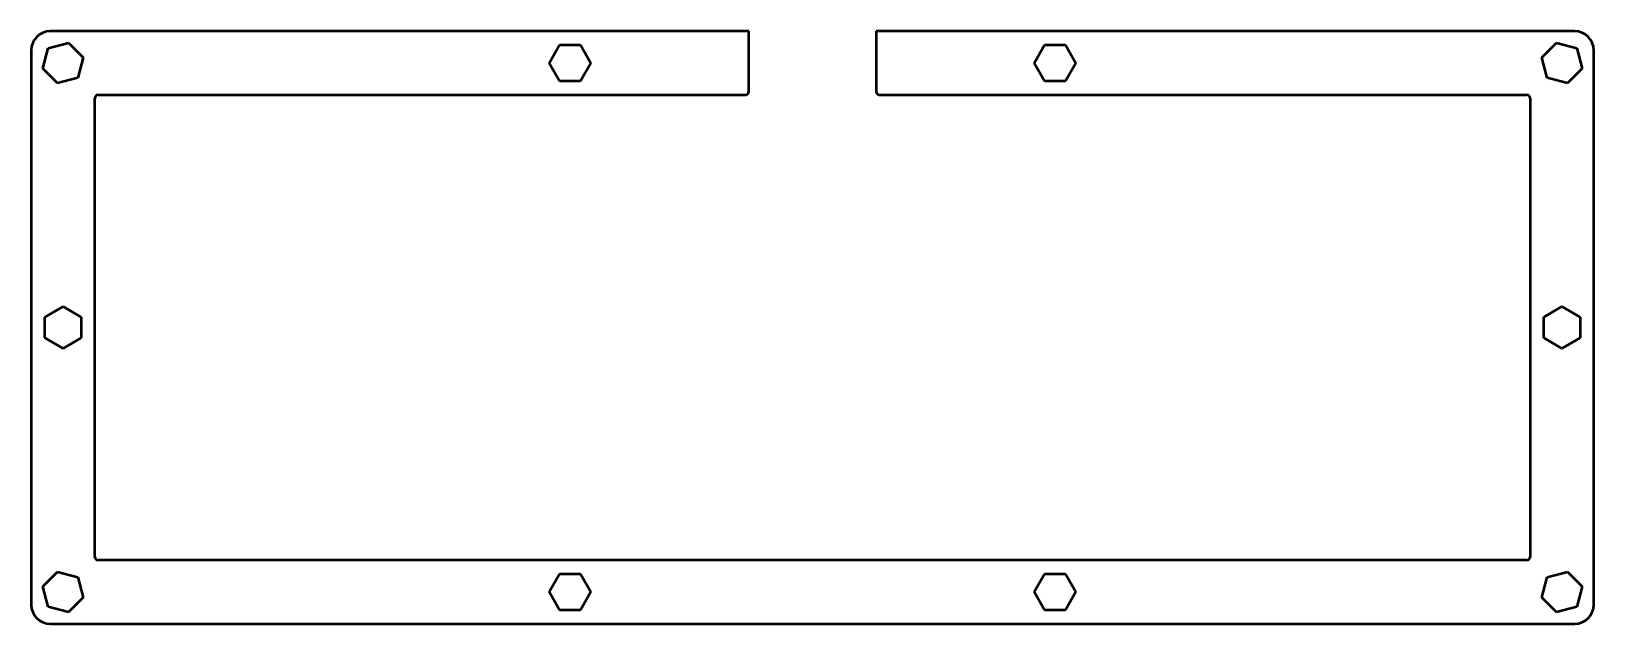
# Model space of a CAD drawing. Header units: millimetres. Extents: x 2 to 248, y 13 to 107.
import ezdxf

# ---------------------------------------------------------------- set-up
doc = ezdxf.new("R2010")
doc.units = ezdxf.units.MM
doc.layers.add('Visible (ANSI)', color=7, linetype='Continuous', lineweight=50)

msp = doc.modelspace()

# ---------------------------------------------------------------- linework, layer by layer
at = {"layer": 'Visible (ANSI)'}
for p, q in [((115, 106.58), (5.22, 106.58)), ((115, 97.07), (115, 106.58)), ((244.78, 106.58), (135, 106.58)), ((135, 106.58), (135, 97.07)), ((2.22, 103.57), (2.22, 16.42)), ((4.05, 100.72), (4.9, 103.9)), ((4.9, 103.9), (8.08, 104.75)), ((8.08, 104.75), (10.4, 102.43)), ((83.61, 101.58), (85.25, 104.42)), ((85.25, 104.42), (88.55, 104.42)), ((88.55, 104.42), (90.19, 101.58)), ((159.81, 101.58), (161.45, 104.42)), ((161.45, 104.42), (164.75, 104.42)), ((164.75, 104.42), (166.39, 101.58)), ((239.6, 102.43), (241.92, 104.75)), ((241.92, 104.75), (245.1, 103.9)), ((245.1, 103.9), (245.95, 100.72)), ((247.78, 16.42), (247.78, 103.57)), ((6.37, 98.4), (4.05, 100.72)), ((10.4, 102.43), (9.55, 99.25)), ((85.25, 98.72), (83.61, 101.58)), ((90.19, 101.58), (88.55, 98.72)), ((161.45, 98.72), (159.81, 101.58)), ((166.39, 101.58), (164.75, 98.72)), ((240.45, 99.25), (239.6, 102.43)), ((245.95, 100.72), (243.63, 98.4)), ((9.55, 99.25), (6.37, 98.4)), ((88.55, 98.72), (85.25, 98.72)), ((164.75, 98.72), (161.45, 98.72)), ((243.63, 98.4), (240.45, 99.25)), ((12.22, 23.92), (12.22, 96.07)), ((12.72, 96.57), (114.5, 96.57)), ((135.5, 96.57), (237.28, 96.57)), ((237.78, 96.07), (237.78, 23.92)), ((4.37, 61.65), (7.22, 63.29)), ((4.37, 58.35), (4.37, 61.65)), ((7.22, 63.29), (10.07, 61.65)), ((10.07, 61.65), (10.07, 58.35)), ((239.92, 61.65), (242.78, 63.29)), ((239.92, 58.35), (239.92, 61.65)), ((242.78, 63.29), (245.62, 61.65)), ((245.62, 61.65), (245.62, 58.35)), ((7.22, 56.71), (4.37, 58.35)), ((10.07, 58.35), (7.22, 56.71)), ((242.78, 56.71), (239.92, 58.35)), ((245.62, 58.35), (242.78, 56.71)), ((237.28, 23.42), (12.72, 23.42)), ((4.05, 19.28), (6.37, 21.6)), ((6.37, 21.6), (9.55, 20.75)), ((9.55, 20.75), (10.4, 17.57)), ((83.61, 18.42), (85.25, 21.27)), ((85.25, 21.27), (88.55, 21.27)), ((88.55, 21.27), (90.19, 18.42)), ((159.81, 18.42), (161.45, 21.27)), ((161.45, 21.27), (164.75, 21.27)), ((164.75, 21.27), (166.39, 18.42)), ((239.6, 17.57), (240.45, 20.75)), ((240.45, 20.75), (243.63, 21.6)), ((243.63, 21.6), (245.95, 19.28)), ((4.9, 16.1), (4.05, 19.28)), ((10.4, 17.57), (8.08, 15.25)), ((85.25, 15.57), (83.61, 18.42)), ((90.19, 18.42), (88.55, 15.57)), ((161.45, 15.57), (159.81, 18.42)), ((166.39, 18.42), (164.75, 15.57)), ((241.92, 15.25), (239.6, 17.57)), ((245.95, 19.28), (245.1, 16.1)), ((8.08, 15.25), (4.9, 16.1)), ((88.55, 15.57), (85.25, 15.57)), ((164.75, 15.57), (161.45, 15.57)), ((245.1, 16.1), (241.92, 15.25)), ((5.22, 13.42), (244.78, 13.42))]:
    msp.add_line(p, q, dxfattribs=at)
for centre, radius, start, end in [((5.22, 103.57), 3, 90, 180), ((244.78, 103.57), 3, 0, 90), ((12.72, 96.07), 0.5, 90, 180), ((114.5, 97.07), 0.5, 270, 0), ((135.5, 97.07), 0.5, 180, 270), ((237.28, 96.07), 0.5, 0, 90), ((12.72, 23.92), 0.5, 180, 270), ((237.28, 23.92), 0.5, 270, 0), ((5.22, 16.42), 3, 180, 270), ((244.78, 16.42), 3, 270, 0)]:
    msp.add_arc(centre, radius, start, end, dxfattribs=at)

doc.saveas('drawing.dxf')
